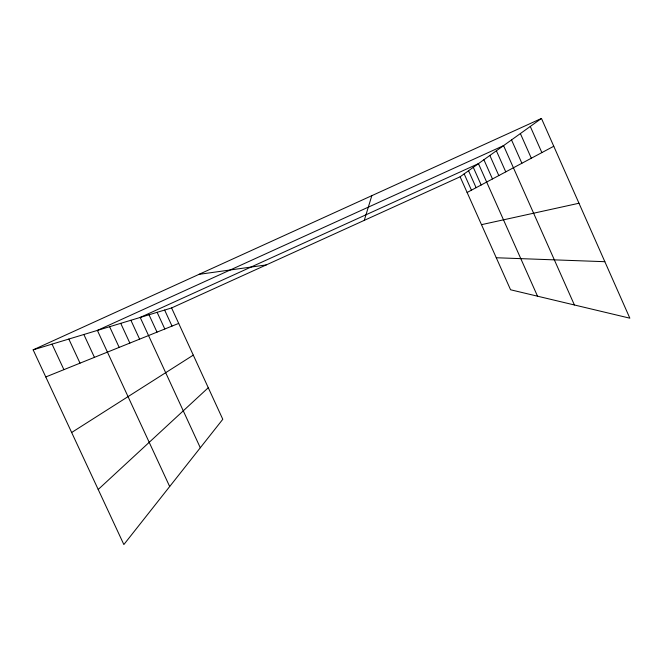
<?xml version="1.0" encoding="UTF-8"?>
<svg xmlns="http://www.w3.org/2000/svg" width="663" height="663" viewBox="0 0 663 663"><rect width="100%" height="100%" fill="white"/><g stroke="black" fill="none" stroke-linecap="round" stroke-linejoin="round"><path stroke-width="0.99" d="M364.285 220.356L371.819 195.676M98.199 489.485L208.273 387.722M460.114 176.797L541.456 118.445L629.85 318.182L510.568 289.772L460.114 176.797L171.584 307.947L33.15 349.849L123.857 544.555L222.793 419.289L171.584 307.947M71.654 432.5L193.281 355.128M467.117 192.485L553.762 146.258M33.15 349.849L541.456 118.445M45.78 376.957L178.695 323.403M481.495 224.666L578.981 203.243M198.999 274.349L266.195 264.943M496.264 257.75L604.855 261.694M52.037 344.13L63.905 369.647M169.678 486.543L97.378 330.406L503.573 145.628L574.398 304.972M83.853 334.5L94.444 357.349M68.828 339.05L80.024 363.158M200.301 447.765L140.2 317.444L478.454 163.645L537.527 296.195M130.893 320.262L139.611 339.149M120.732 323.337L129.857 343.078M109.61 326.702L119.174 347.387M164.639 310.052L172.015 326.097M157.131 312.323L164.814 328.997M149.018 314.776L157.015 332.138M496.38 150.783L505.761 171.866M489.858 155.465L498.808 175.579M483.899 159.733L492.468 178.96M473.291 167.341L481.164 184.994M468.55 170.747L476.109 187.687M464.166 173.888L471.443 190.182M530.284 126.459L541.87 152.598M520.38 133.57L531.32 158.233M511.529 139.918L521.889 163.264"/></g></svg>
